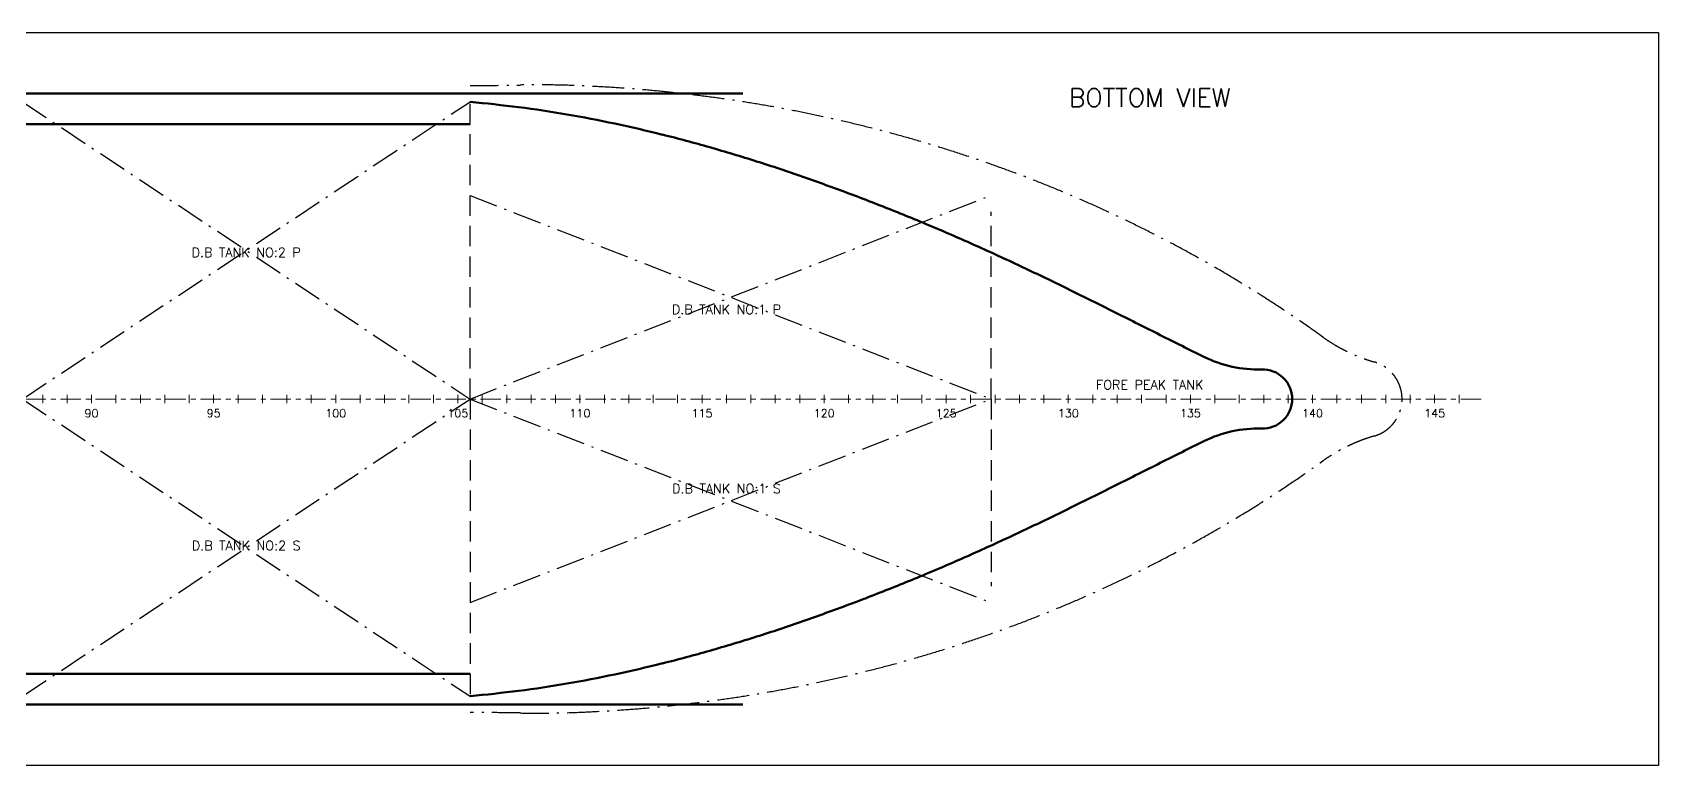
# Model space of a CAD drawing. Header units: millimetres. Extents: x -5000 to 92500, y -73000 to 27580.
# Drawn here: x 52550 to 92500, y -73000 to -55000 of the extents above; entities that cross this region are included whole.
import ezdxf
from ezdxf.enums import TextEntityAlignment as Align

# ---------------------------------------------------------------- set-up
doc = ezdxf.new("R2010")
doc.units = ezdxf.units.MM
for name, pattern in [('CENTER_S', [860, 500, -120, 120, -120]), ('DASHDOT_S', [1150, 700, -200, 50, -200]), ('DASHED_S', [750, 500, -250])]:
    doc.linetypes.add(name, pattern=pattern)
for name, color, linetype, lineweight in [('CENTER', 1, 'CENTER_S', 18), ('DASHDOT', 8, 'DASHDOT_S', 25), ('DASHED', 8, 'DASHED_S', 25), ('FRAMES', 7, 'Continuous', 18), ('HULL', 7, 'Continuous', 50), ('TEXT', 7, 'Continuous', 18)]:
    doc.layers.add(name, color=color, linetype=linetype, lineweight=lineweight)
doc.styles.add('ROMANS', font='romans.shx')
picture_1 = doc.add_image_def('image8.png', size_in_pixel=(4875, 900))

msp = doc.modelspace()

# ---------------------------------------------------------------- linework, layer by layer
at = {"layer": 'CENTER'}
msp.add_line((-1800, -64000), (88200, -64000), dxfattribs=at)
at = {"layer": 'DASHDOT'}
for p, q in [((52300, -64000), (63300, -56700)), ((52300, -56700), (63300, -64000)), ((63300, -64000), (76100, -59000)), ((63300, -59000), (76100, -64000)), ((52300, -64000), (63300, -71300)), ((52300, -71300), (63300, -64000)), ((63300, -64000), (76100, -69000)), ((63300, -69000), (76100, -64000))]:
    msp.add_line(p, q, dxfattribs=at)
for centre, radius, start, end in [((63300, 11830), 68130, 270, 271.03923), ((64962, -79811), 23526, 88.0303, 91.0392), ((64554, -91684), 35406, 86.0305, 88.0303), ((64565, -91529), 35251, 84.022, 86.0305), ((64576, -91420), 35141, 82.0072, 84.022), ((64615, -91141), 34860, 79.9761, 82.0072), ((64645, -90975), 34691, 77.9351, 79.9761), ((64725, -90597), 34304, 75.8712, 77.9351), ((64778, -90388), 34089, 73.7942, 75.8712), ((64907, -89943), 33625, 71.6885, 73.7942), ((64982, -89718), 33388, 69.5679, 71.6885), ((65052, -89531), 33189, 67.4346, 69.5679), ((65092, -89434), 33084, 65.2945, 67.4346), ((65221, -89154), 32775, 63.1342, 65.2945), ((65307, -88983), 32584, 60.9612, 63.1342), ((65523, -88594), 32139, 58.7582, 60.9612), ((65653, -88380), 31889, 56.5379, 58.7582), ((65952, -87927), 31346, 54.2792, 56.5379), ((86652, -59143), 4108, 234.2792, 253.9479), ((85254, -64000), 946, 0, 73.9479), ((85254, -64000), 946, 286.0521, 360), ((86652, -68857), 4108, 106.0521, 125.7208), ((65952, -40073), 31346, 303.4621, 305.7208), ((65653, -39620), 31889, 301.2418, 303.4621), ((65523, -39406), 32139, 299.0388, 301.2418), ((65307, -39017), 32584, 296.8658, 299.0388), ((65221, -38846), 32775, 294.7055, 296.8658), ((65092, -38566), 33084, 292.5654, 294.7055), ((65052, -38469), 33189, 290.4321, 292.5654), ((64982, -38282), 33388, 288.3115, 290.4321), ((64907, -38057), 33625, 286.2058, 288.3115), ((64725, -37403), 34304, 282.0649, 284.1288), ((64778, -37612), 34089, 284.1288, 286.2058), ((64645, -37025), 34691, 280.0239, 282.0649), ((64576, -36580), 35141, 275.978, 277.9928), ((64615, -36859), 34860, 277.9928, 280.0239), ((63300, -139830), 68130, 88.96077, 90), ((64962, -48189), 23526, 268.9608, 271.9697), ((64554, -36316), 35406, 271.9697, 273.9695), ((64565, -36471), 35251, 273.9695, 275.978)]:
    msp.add_arc(centre, radius, start, end, dxfattribs=at)
at = {"layer": 'DASHED'}
for p, q in [((63300, -64000), (63300, -56600)), ((76100, -64000), (76100, -59400)), ((63300, -64000), (63300, -71400)), ((76100, -64000), (76100, -68600))]:
    msp.add_line(p, q, dxfattribs=at)
at = {"layer": 'FRAMES'}
for p, q in [((52800, -64100), (52800, -63900)), ((53400, -64100), (53400, -63900)), ((54000, -64100), (54000, -63900)), ((54600, -64100), (54600, -63900)), ((55200, -64100), (55200, -63900)), ((55800, -64100), (55800, -63900)), ((56400, -64100), (56400, -63900)), ((57000, -64100), (57000, -63900)), ((57600, -64100), (57600, -63900)), ((58200, -64100), (58200, -63900)), ((58800, -64100), (58800, -63900)), ((59400, -64100), (59400, -63900)), ((60000, -64100), (60000, -63900)), ((60600, -64100), (60600, -63900)), ((61200, -64100), (61200, -63900)), ((61800, -64100), (61800, -63900)), ((62400, -64100), (62400, -63900)), ((63000, -64100), (63000, -63900)), ((63600, -64100), (63600, -63900)), ((64200, -64100), (64200, -63900)), ((64800, -64100), (64800, -63900)), ((65400, -64100), (65400, -63900)), ((66000, -64100), (66000, -63900)), ((66600, -64100), (66600, -63900)), ((67200, -64100), (67200, -63900)), ((67800, -64100), (67800, -63900)), ((68400, -64100), (68400, -63900)), ((69000, -64100), (69000, -63900)), ((69600, -64100), (69600, -63900)), ((70200, -64100), (70200, -63900)), ((70800, -64100), (70800, -63900)), ((71400, -64100), (71400, -63900)), ((72000, -64100), (72000, -63900)), ((72600, -64100), (72600, -63900)), ((73200, -64100), (73200, -63900)), ((73800, -64100), (73800, -63900)), ((74400, -64100), (74400, -63900)), ((75000, -64100), (75000, -63900)), ((75600, -64100), (75600, -63900)), ((76200, -64100), (76200, -63900)), ((76800, -64100), (76800, -63900)), ((77400, -64100), (77400, -63900)), ((78000, -64100), (78000, -63900)), ((78600, -64100), (78600, -63900)), ((79200, -64100), (79200, -63900)), ((79800, -64100), (79800, -63900)), ((80400, -64100), (80400, -63900)), ((81000, -64100), (81000, -63900)), ((81600, -64100), (81600, -63900)), ((82200, -64100), (82200, -63900)), ((82800, -64100), (82800, -63900)), ((83400, -64100), (83400, -63900)), ((84000, -64100), (84000, -63900)), ((84600, -64100), (84600, -63900)), ((85200, -64100), (85200, -63900)), ((85800, -64100), (85800, -63900)), ((86400, -64100), (86400, -63900)), ((87000, -64100), (87000, -63900)), ((87600, -64100), (87600, -63900))]:
    msp.add_line(p, q, dxfattribs=at)
at = {"layer": 'HULL'}
for p, q in [((14300, -56500), (70000, -56500)), ((14300, -57250), (63300, -57250)), ((14300, -70750), (63300, -70750)), ((14300, -71500), (70000, -71500))]:
    msp.add_line(p, q, dxfattribs=at)
for centre, radius, start, end in [((58247, -107226), 50778, 82.9343, 84.2894), ((61391, -81862), 25220, 80.2063, 82.9343), ((60428, -87441), 30881, 77.9781, 80.2063), ((59731, -90714), 34227, 75.9677, 77.9781), ((59249, -92643), 36216, 74.0677, 75.9677), ((57955, -97177), 40931, 72.3866, 74.0677), ((57104, -99857), 43744, 70.8136, 72.3866), ((54870, -106277), 50540, 69.4521, 70.8136), ((53575, -109730), 54229, 68.1832, 69.4521), ((53288, -110448), 55002, 66.9321, 68.1832), ((53812, -109218), 53665, 65.6499, 66.9321), ((49936, -117782), 63065, 64.55881, 65.64991), ((40955, -136661), 83971, 63.73936, 64.55881), ((-13307, -246643), 206611, 63.40632, 63.73936), ((-261871, -743149), 761861, 63.315999, 63.406318), ((158441, 93130), 174102, 243.316, 243.71123), ((82662, -60274), 3001, 243.7112, 271.7176), ((82774, -64000), 726, 360, 91.7176), ((82774, -64000), 726, 268.2824, 0), ((158441, -221130), 174102, 116.28877, 116.684), ((82662, -67726), 3001, 88.2824, 116.2888), ((-261871, 615149), 761861, 296.593682, 296.684001), ((-13307, 118643), 206611, 296.26064, 296.59368), ((40955, 8661), 83971, 295.44119, 296.26064), ((49936, -10218), 63065, 294.35009, 295.44119), ((53812, -18782), 53665, 293.0679, 294.3501), ((53288, -17552), 55002, 291.8168, 293.0679), ((53575, -18270), 54229, 290.5479, 291.8168), ((54870, -21723), 50540, 289.1864, 290.5479), ((57104, -28143), 43744, 287.6134, 289.1864), ((57955, -30823), 40931, 285.9323, 287.6134), ((59249, -35357), 36216, 284.0323, 285.9323), ((59731, -37286), 34227, 282.0219, 284.0323), ((61391, -46138), 25220, 277.0657, 279.7937), ((60428, -40559), 30881, 279.7937, 282.0219), ((58247, -20774), 50778, 275.7106, 277.0657)]:
    msp.add_arc(centre, radius, start, end, dxfattribs=at)

# ---------------------------------------------------------------- texts
at = {"layer": 'FRAMES', "style": 'ROMANS'}
for s, p in [('90', (54000, -64350)), ('95', (57000, -64350)), ('100', (60000, -64350)), ('105', (63000, -64350)), ('110', (66000, -64350)), ('115', (69000, -64350)), ('120', (72000, -64350)), ('125', (75000, -64350)), ('130', (78000, -64350)), ('135', (81000, -64350)), ('140', (84000, -64350)), ('145', (87000, -64350))]:
    msp.add_text(s, height=200, dxfattribs=at).set_placement(p, align=Align.MIDDLE_CENTER)
at = {"layer": 'TEXT', "style": 'ROMANS'}
for s, height, p in [('BOTTOM VIEW', 450, (80000, -56600)), ('D.B TANK NO:2 P', 230, (57800, -60400)), ('D.B TANK NO:1 P', 230, (69600, -61800)), ('FORE PEAK TANK', 230, (80000, -63650)), ('D.B TANK NO:1 S', 230, (69600, -66200)), ('D.B TANK NO:2 S', 230, (57800, -67600))]:
    msp.add_text(s, height=height, dxfattribs=at).set_placement(p, align=Align.MIDDLE_CENTER)

# ---------------------------------------------------------------- pictures from other files: only their frames are drawn
at = {"layer": '0-REFERENCE-IMAGE'}
image = msp.add_image(picture_1, insert=(-5000, -73000), size_in_units=(97500, 18000), dxfattribs=dict(at, fade=50))

doc.saveas('drawing.dxf')
